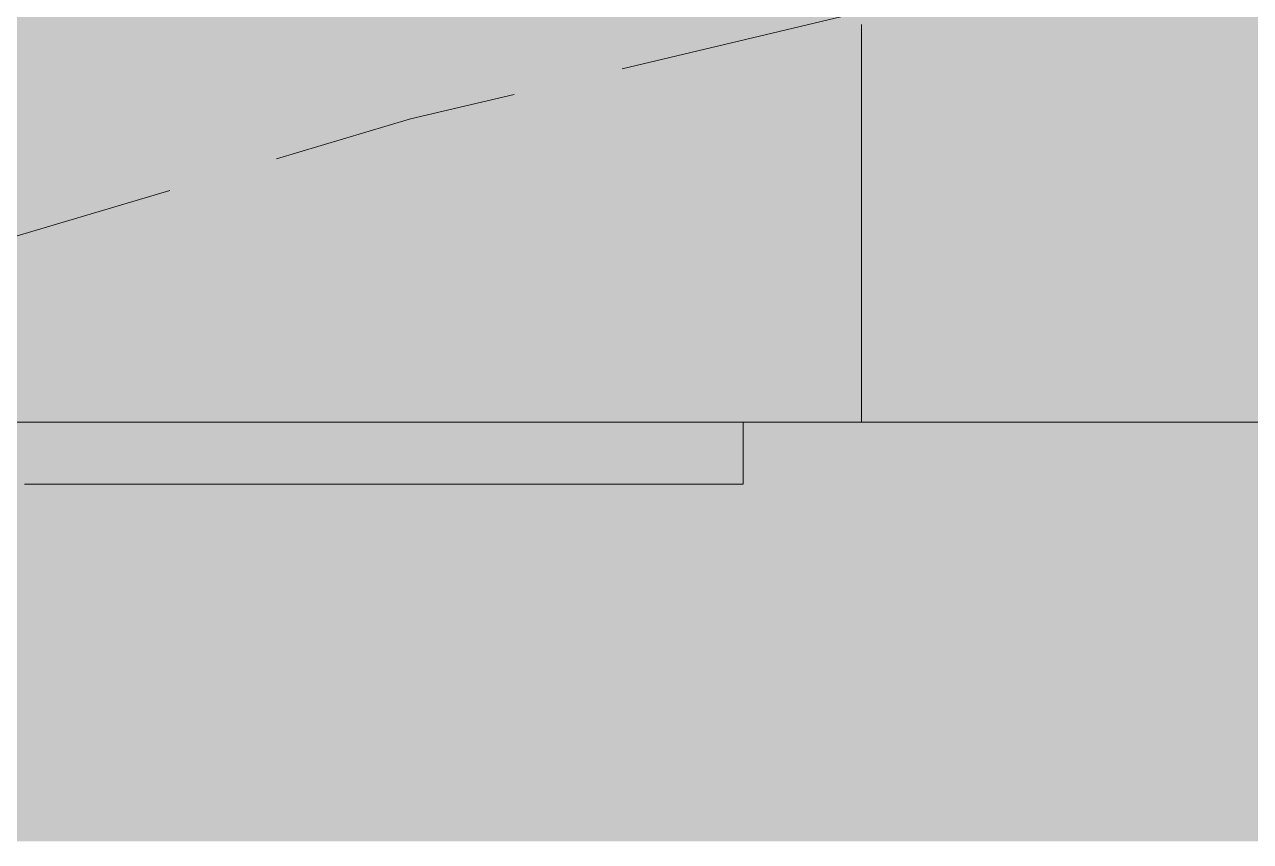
# Model space of a CAD drawing. Header units: centimetres. Extents: x -4381 to 5639, y -3920 to 4826.
# Drawn here: x 14.11 to 21.58, y 23.63 to 28.6 of the extents above; entities that cross this region are included whole.
import ezdxf
from ezdxf.xclip import XClip

# ---------------------------------------------------------------- set-up
doc = ezdxf.new("R2010")
doc.units = ezdxf.units.CM
doc.header["$MEASUREMENT"] = 0
doc.header["$XCLIPFRAME"] = 0
doc.set_wipeout_variables(frame=1)
doc.linetypes.add('Traits', pattern=[0.217778, 0.15, -0.067778])
doc.linetypes.add('Wipeout_Contour', pattern=[100, 0, -100])
for name, color, linetype, lineweight in [('00- NIVEAUX_Pen_No__20', 1, 'Continuous', 5), ('0_Pen_No__1', 7, 'Continuous', 5), ('Dalles_Pen_No__2', 8, 'Continuous', 5), ('Dalles_Pen_No__7', 7, 'Continuous', 5), ('Structural - Bearing_Pen_No__1', 7, 'Continuous', 5)]:
    doc.layers.add(name, color=color, linetype=linetype, lineweight=lineweight)
for name, color, linetype in [('Dalles', 7, 'Continuous'), ('Drawing & Figure', 7, 'Continuous'), ('Structural - Bearing', 7, 'Continuous')]:
    doc.layers.add(name, color=color, linetype=linetype)
doc.layers.add('Structural - Bearing_Pen_No__178', color=7, linetype='Continuous', lineweight=5, true_color=0xbda888)

# ---------------------------------------------------------------- blocks, each defined once
blk = doc.blocks.new('Drawing_8_8', base_point=(-322.5754, 32.2036))
at = {"color": 254, "linetype": 'Wipeout_Contour', "lineweight": 0, "ltscale": 122.895596}
blk.add_wipeout([(14.112, 25.8036), (18.491, 25.8036), (18.491, 26.1802), (14.112, 26.1802)], dxfattribs=at).dxf.layer = 'Dalles'
at = {"color": 254, "linetype": 'Wipeout_Contour', "lineweight": 0, "ltscale": 140.107573}
blk.add_wipeout([(19.212, 26.1802), (24.312, 26.1802), (24.312, 28.6036), (19.212, 28.6036)], dxfattribs=at).dxf.layer = 'Structural - Bearing'
at = {"layer": '0_Pen_No__1', "linetype": 'Continuous', "lineweight": 0, "ltscale": 10, "true_color": 0x000000}
blk.add_hatch(color=18, dxfattribs=at).paths.add_polyline_path([(1, 23.6254), (50.7464, 23.6254), (50.7464, 40.795), (49.0666, 40.5234), (48.3451, 40.2299), (47.1882, 39.7047), (47.1882, 32.2092), (46.8826, 31.9036), (46.8826, 33.4768), (45.8189, 32.8561), (44.1581, 32.642), (43.6964, 32.452), (43.4665, 32.4421), (43.1158, 32.442), (41.597, 32.2251), (41.1693, 32.142), (33.812, 32.142), (33.812, 28.6036), (18.912, 28.6036), (18.912, 30.3036), (13.412, 30.3036), (13.412, 27.4036), (13.1121, 27.1036), (13.1121, 30.9002), (12.612, 30.9002), (12.612, 28.5852), (12.612, 27.4036), (12.3121, 27.1036), (12.3121, 28.4948), (12.3121, 28.5852), (12.3121, 28.6765), (12.2598, 28.642), (11.969, 28.4826), (11.393, 28.142), (10.6051, 27.6425), (9.8794, 27.142), (9.0848, 26.642), (8.3601, 26.1421), (7.7772, 25.642), (6.4617, 25.642), (5.391, 25.3161), (5.087, 25.2393), (1, 25.2448)])
at = {"layer": 'Dalles', "linetype": 'Continuous', "lineweight": 0, "ltscale": 10, "true_color": 0x000000}
blk.add_hatch(color=18, dxfattribs=at).paths.add_polyline_path([(18.912, 28.6036), (33.812, 28.6036), (33.812, 28.9036), (18.912, 28.9036)])
at = {"layer": 'Dalles_Pen_No__2', "linetype": 'Continuous', "ltscale": 10}
blk.add_hatch(color=256, dxfattribs=at).paths.add_polyline_path([(14.112, 25.8036), (18.491, 25.8036), (18.491, 26.1802), (14.112, 26.1802)])
at = {"layer": 'Structural - Bearing', "linetype": 'Continuous', "lineweight": 0, "ltscale": 10, "true_color": 0x000000}
blk.add_hatch(color=18, dxfattribs=at).paths.add_polyline_path([(19.212, 28.9036), (19.212, 30.3036), (13.1121, 30.3036), (13.1121, 26.1802), (19.212, 26.1802), (19.212, 28.6036), (18.912, 28.6036), (18.912, 28.9036)])
at = {"layer": 'Structural - Bearing_Pen_No__178', "linetype": 'Continuous', "ltscale": 10}
blk.add_hatch(color=256, dxfattribs=at).paths.add_polyline_path([(19.212, 26.1802), (24.312, 26.1802), (24.312, 28.6036), (19.212, 28.6036)])
at = {"layer": '00- NIVEAUX_Pen_No__20', "linetype": 'Traits', "ltscale": 10, "flags": 128}
blk.add_lwpolyline([(5.087, 25.2047), (9.7503, 26.0346), (16.464, 28.028), (33.812, 32.142), (41.3917, 34.142), (47.1882, 36.7047)], dxfattribs=at)
at = {"layer": 'Dalles_Pen_No__7', "linetype": 'Continuous', "ltscale": 10}
for p in [(18.491, 26.1802), (14.112, 25.8036)]:
    blk.add_line(p, (18.491, 25.8036), dxfattribs=at)
at = {"layer": 'Structural - Bearing_Pen_No__1', "linetype": 'Continuous', "ltscale": 10}
for p, q in [((19.212, 28.6036), (19.212, 26.1802)), ((19.212, 26.1802), (13.1121, 26.1802)), ((24.312, 26.1802), (19.212, 26.1802))]:
    blk.add_line(p, q, dxfattribs=at)

msp = doc.modelspace()

# ---------------------------------------------------------------- block references
at = {"layer": 'Drawing & Figure', "color": 151, "linetype": 'Continuous', "lineweight": 5, "ltscale": 10, "true_color": 0x80c2ff}
ref = msp.add_blockref('Drawing_8_8', (-322.57542, 32.20361), dxfattribs=at)
XClip(ref).set_block_clipping_path([(1, 23.6253966175), (50.7463984619, 45.1170657245)])

doc.saveas('drawing.dxf')
